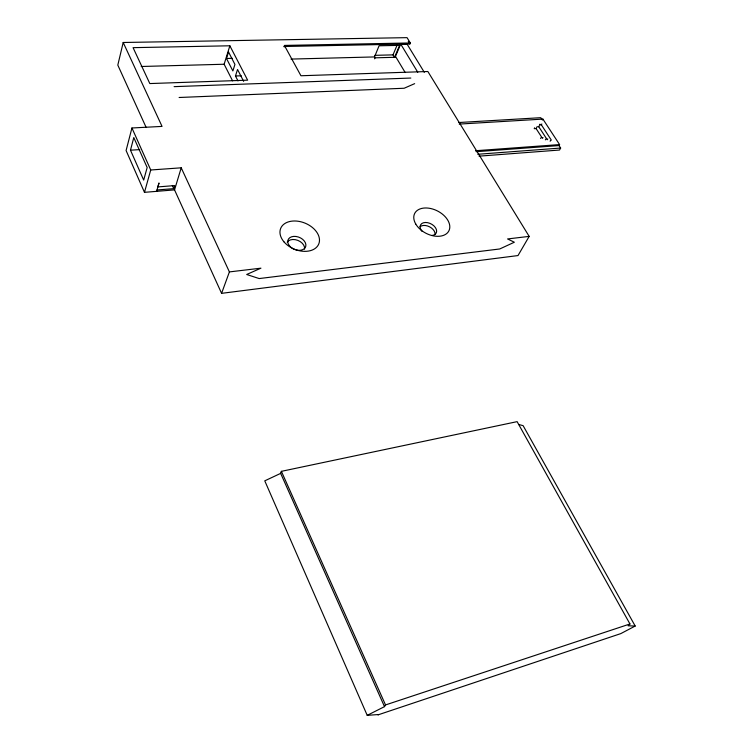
<?xml version="1.0" encoding="UTF-8"?>
<svg xmlns="http://www.w3.org/2000/svg" width="753" height="753" viewBox="0 0 753 753"><rect width="100%" height="100%" fill="white"/><g stroke="black" fill="none" stroke-linecap="round" stroke-linejoin="round"><path stroke-width="1.13" d="M539.939 124.151L539.534 124.96L541.369 124.847L541.849 123.963M284.013 46.498L409.867 43.975L410.31 42.959L407.053 37.65L123.2 42.488L117.807 65.106L146.186 127.521M131.935 127.991L126.09 150.534L144.472 192.335L174.545 189.888L181.219 167.815L150.732 169.99L131.935 127.991L162.046 126.4L123.2 42.488M130.476 150.195L133.789 137.564L147.164 167.533L143.682 180.08L130.476 150.195L139.738 149.612M144.472 192.335L150.732 169.99M173.764 188.645L174.687 185.586L157.866 186.913L159.005 182.979L156.596 191.356L156.982 189.982L173.764 188.645L172.324 185.464M232.602 80.853L224.13 64.24L229.853 45.792L133.065 47.655L149.819 83.564L247.643 80.176L229.853 45.792M226.493 58.48L228.517 51.966L234.936 64.438L232.875 70.942L226.493 58.48L232.348 58.329M237.995 80.929L235.463 75.987L237.543 69.492L243.661 81.371M284.173 46.902L284.493 45.622M410.31 42.959L284.389 45.434L300.936 75.752L427.855 71.507L529.171 236.386L518.008 255.559L221.589 293.341L229.401 271.908L181.219 167.815M374.523 56.927L379.079 45.782L399.598 45.359L394.939 56.4L395.466 57.284L375.05 57.821L374.523 56.927L291.025 59.082M374.636 58.819L375.05 57.821M394.534 57.426L393.01 54.875L397.226 44.851M405.17 72.504L395.494 56.381L400.502 44.531M518.817 424.504L523.128 425.671L635.193 626.035L628.096 625.79L629.96 623.973L517.123 421.642L281.396 471.34L280.549 473.11L384.501 706.634L367.219 715.35L264.764 480.838L280.681 473.364M536.569 127.671L536.089 128.556L534.235 128.678L534.602 127.794M539.214 125.807L538.743 126.692L536.889 126.815M542.358 120.094L542.904 119.096L559.592 144.585L559.027 145.574L476.178 151.692M540.588 138.486L541.021 137.695M545.37 139.87L545.803 139.079M550.142 141.244L550.575 140.463M559.027 145.574L560.646 148.049L559.517 150.035L479.03 156.153M629.96 623.973L385.527 704.94L384.501 706.634M635.193 626.035L620.792 633.612L377.978 714.889L378.467 714.531L367.219 715.35M414.658 83.649L404.145 88.252L179.11 97.495M229.401 271.908L260.933 268.172L246.673 274.497L259.192 278.563L499.728 248.97L514.346 242.231L507.569 238.946L529.171 236.386M477.75 154.271L560.646 148.049M475.538 150.741L559.592 144.585M459.245 124.085L542.904 119.096M458.596 122.541L540.786 117.694L541.831 119.294M174.103 86.651L410.827 78.048M235.463 75.987L241.28 75.799M141.188 66.499L224.13 64.24M374.881 55.336L393.01 54.875M394.939 56.4L395.494 56.381M542.998 137.573L542.452 138.354L536.089 128.556M547.77 138.957L547.224 139.738L538.743 126.692M541.369 124.847L551.356 140.162M408.248 41.321L409.867 43.975M424.316 72.335L407.062 44.088L400.784 44.211L417.793 72.26M174.545 189.888L221.589 293.341M281.396 471.34L385.527 704.94M287.204 242.202A9.422 6.504 22.2 0 1 297.915 240.414A9.422 6.504 22.2 0 1 304.551 249.102M420.023 226.738A8.791 5.798 26.9 0 1 429.53 226.794A8.791 5.798 26.9 0 1 435.13 234.456M422.132 231.453A8.81 5.798 26.9 0 1 423.459 222.766A8.81 5.798 26.9 0 1 435.432 227.622A8.81 5.798 26.9 0 1 432.062 235.482M294.875 249.582A9.441 6.504 22.2 0 1 289.943 237.59A9.441 6.504 22.2 0 1 305.313 242.645A9.441 6.504 22.2 0 1 295.656 249.836M415.731 223.999A19.183 12.547 27 0 0 446.906 233.383A19.183 12.547 27 0 0 432.74 209.052A19.183 12.547 27 0 0 415.731 223.999M284.182 242.089A20.576 14.081 22.3 0 0 318.086 245.318A20.576 14.081 22.3 0 0 296.908 221.1A20.576 14.081 22.3 0 0 284.182 242.089"/></g></svg>
